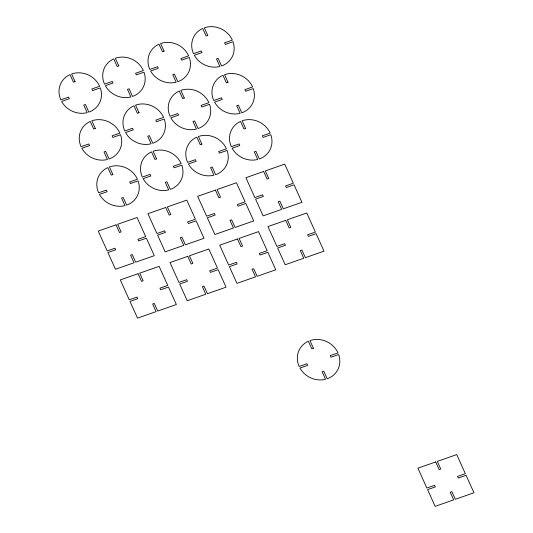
<?xml version="1.0" encoding="UTF-8"?>
<svg xmlns="http://www.w3.org/2000/svg" width="533" height="533" viewBox="0 0 533 533"><rect width="100%" height="100%" fill="white"/><g stroke="black" fill="none" stroke-linecap="round" stroke-linejoin="round"><path stroke-width="0.8" d="M118.779 65.885L117.147 66.452L113.729 58.883A21.666 19.808 29 0 0 104.528 84.121L112.296 81.409L113.016 83.015L105.321 85.7A21.666 19.808 29 0 0 130.898 96.926L127.48 89.357L129.113 88.791L132.557 96.426A21.666 19.808 29 0 0 144.017 72.175L136.321 74.867L135.595 73.268L143.364 70.549A21.666 19.808 29 0 0 115.328 58.25L118.779 65.885M75.066 81.602L73.434 82.175L70.016 74.607A21.666 19.808 29 0 0 60.815 99.844L68.584 97.126L69.31 98.732L61.608 101.423A21.666 19.808 29 0 0 87.185 112.643L83.774 105.081L85.407 104.508L88.851 112.143A21.666 19.808 29 0 0 100.304 87.898L92.609 90.59L91.883 88.984L99.651 86.266A21.666 19.808 29 0 0 71.622 73.967L75.066 81.602M207.77 35.445L206.138 36.011L202.727 28.442A21.666 19.808 29 0 0 193.519 53.68L201.287 50.968L202.014 52.574L194.312 55.259A21.666 19.808 29 0 0 219.889 66.485L216.478 58.916L218.11 58.35L221.555 65.985A21.666 19.808 29 0 0 233.008 41.734L225.312 44.426L224.586 42.827L232.355 40.108A21.666 19.808 29 0 0 204.326 27.809L207.77 35.445M164.057 51.161L162.432 51.734L159.014 44.166A21.666 19.808 29 0 0 149.813 69.403L157.581 66.685L158.301 68.291L150.606 70.982A21.666 19.808 29 0 0 176.183 82.202L172.765 74.64L174.398 74.067L177.842 81.702A21.666 19.808 29 0 0 189.302 57.457L181.6 60.149L180.88 58.543L188.649 55.825A21.666 19.808 29 0 0 160.613 43.526L164.057 51.161M139.02 112.729L137.387 113.302L133.97 105.734A21.666 19.808 29 0 0 124.769 130.971L132.537 128.253L133.263 129.859L125.561 132.55A21.666 19.808 29 0 0 151.139 143.77L147.728 136.208L149.353 135.635L152.804 143.27A21.666 19.808 29 0 0 164.257 119.026L156.562 121.717L155.836 120.112L163.604 117.393A21.666 19.808 29 0 0 135.575 105.094L139.02 112.729M95.307 128.446L93.675 129.019L90.264 121.451A21.666 19.808 29 0 0 81.063 146.688L88.824 143.97L89.551 145.576L81.855 148.267A21.666 19.808 29 0 0 107.433 159.494L104.015 151.925L105.647 151.352L109.092 158.987A21.666 19.808 29 0 0 120.551 134.742L112.849 137.434L112.13 135.828L119.892 133.117A21.666 19.808 29 0 0 91.863 120.811L95.307 128.446M228.011 82.289L226.378 82.862L222.967 75.293A21.666 19.808 29 0 0 213.766 100.53L221.528 97.812L222.254 99.418L214.559 102.109A21.666 19.808 29 0 0 240.136 113.329L236.719 105.767L238.351 105.194L241.795 112.829A21.666 19.808 29 0 0 253.255 88.585L245.553 91.276L244.834 89.671L252.595 86.952A21.666 19.808 29 0 0 224.566 74.653L228.011 82.289M184.305 98.005L182.672 98.578L179.255 91.01A21.666 19.808 29 0 0 170.054 116.247L177.822 113.536L178.542 115.135L170.846 117.826A21.666 19.808 29 0 0 196.424 129.053L193.006 121.484L194.638 120.911L198.083 128.546A21.666 19.808 29 0 0 209.542 104.301L201.847 106.993L201.121 105.387L208.889 102.676A21.666 19.808 29 0 0 180.854 90.37L184.305 98.005M156.575 158.854L154.943 159.427L151.532 151.858A21.666 19.808 29 0 0 142.331 177.096L150.093 174.384L150.819 175.983L143.124 178.675A21.666 19.808 29 0 0 168.701 189.901L165.283 182.333L166.916 181.76L170.36 189.395A21.666 19.808 29 0 0 181.82 165.15L174.118 167.842L173.398 166.236L181.16 163.524A21.666 19.808 29 0 0 153.131 151.219L156.575 158.854M112.869 174.577L111.237 175.144L107.819 167.575A21.666 19.808 29 0 0 98.618 192.813L106.387 190.101L107.106 191.707L99.411 194.392A21.666 19.808 29 0 0 124.989 205.618L121.571 198.049L123.203 197.483L126.647 205.118A21.666 19.808 29 0 0 138.107 180.867L130.412 183.559L129.686 181.96L137.454 179.241A21.666 19.808 29 0 0 109.418 166.942L112.869 174.577M245.573 128.413L243.941 128.986L240.523 121.417A21.666 19.808 29 0 0 231.322 146.655L239.09 143.943L239.81 145.542L232.115 148.234A21.666 19.808 29 0 0 257.692 159.46L254.274 151.892L255.907 151.319L259.351 158.954A21.666 19.808 29 0 0 270.811 134.709L263.115 137.401L262.389 135.795L270.158 133.083A21.666 19.808 29 0 0 242.122 120.778L245.573 128.413M201.86 144.137L200.228 144.703L196.817 137.134A21.666 19.808 29 0 0 187.609 162.372L195.378 159.66L196.104 161.266L188.402 163.951A21.666 19.808 29 0 0 213.98 175.177L210.568 167.609L212.201 167.042L215.645 174.677A21.666 19.808 29 0 0 227.098 150.426L219.403 153.118L218.677 151.519L226.445 148.8A21.666 19.808 29 0 0 198.416 136.501L201.86 144.137M263.682 171.479L245.893 177.696L254.854 197.543L262.616 194.831L263.342 196.437L255.574 199.149L263.122 215.872L281.684 209.382L278.239 201.747L279.872 201.174L283.316 208.809L301.958 202.3L294.063 184.811L286.301 187.529L285.575 185.924L293.343 183.212L284.729 164.124L265.307 170.906L268.759 178.542L267.126 179.115L263.682 171.479M116.021 224.853L98.239 231.069L107.193 250.923L114.961 248.205L115.688 249.81L107.919 252.522L115.468 269.245L134.03 262.756L130.585 255.12L132.211 254.554L135.662 262.189L154.297 255.673L146.408 238.184L138.64 240.903L137.92 239.297L145.682 236.585L137.068 217.497L117.653 224.28L121.098 231.915L119.465 232.488L116.021 224.853M165.73 207.477L147.941 213.693L156.902 233.547L164.67 230.836L165.397 232.435L157.628 235.153L165.17 251.869L183.738 245.387L180.287 237.751L181.92 237.178L185.364 244.814L204.006 238.298L196.117 220.815L188.349 223.527L187.623 221.928L195.391 219.21L186.777 200.122L167.362 206.911L170.807 214.546L169.174 215.112L165.73 207.477M215.439 190.108L197.65 196.324L206.611 216.171L214.379 213.46L215.099 215.066L207.337 217.777L214.879 234.5L233.441 228.011L229.996 220.376L231.628 219.809L235.073 227.444L253.715 220.929L245.826 203.439L238.058 206.158L237.332 204.552L245.1 201.84L236.485 182.752L217.071 189.535L220.515 197.17L218.883 197.743L215.439 190.108M285.735 220.342L267.946 226.558L276.907 246.413L284.669 243.694L285.395 245.3L277.626 248.012L285.175 264.734L303.737 258.245L300.292 250.61L301.925 250.044L305.369 257.679L324.011 251.163L316.116 233.681L308.354 236.392L307.628 234.786L315.396 232.075L306.781 212.987L287.36 219.776L290.811 227.411L289.179 227.977L285.735 220.342M138.074 273.715L120.291 279.932L129.246 299.786L137.014 297.074L137.741 298.673L129.972 301.392L137.521 318.108L156.082 311.625L152.638 303.99L154.264 303.417L157.715 311.052L176.35 304.536L168.461 287.054L160.693 289.765L159.973 288.166L167.735 285.448L159.12 266.36L139.706 273.149L143.15 280.784L141.518 281.351L138.074 273.715M187.783 256.346L169.994 262.562L178.955 282.41L186.723 279.698L187.449 281.304L179.681 284.016L187.223 300.739L205.791 294.249L202.34 286.614L203.972 286.041L207.417 293.676L226.059 287.167L218.17 269.678L210.402 272.396L209.676 270.791L217.444 268.079L208.829 248.991L189.415 255.773L192.859 263.409L191.227 263.982L187.783 256.346M237.491 238.971L219.703 245.187L228.664 265.041L236.432 262.323L237.152 263.928L229.39 266.64L236.932 283.363L255.494 276.874L252.049 269.238L253.681 268.672L257.126 276.307L275.768 269.791L267.879 252.309L260.111 255.021L259.384 253.415L267.153 250.703L258.538 231.615L239.124 238.404L242.568 246.039L240.936 246.606L237.491 238.971M313.417 348.236L311.785 348.802L308.367 341.233A21.666 19.808 29 0 0 299.166 366.471L306.935 363.759L307.661 365.358L299.959 368.05A21.666 19.808 29 0 0 325.536 379.276L322.125 371.708L323.751 371.141L327.202 378.776A21.666 19.808 29 0 0 338.655 354.525L330.96 357.217L330.233 355.611L338.002 352.899A21.666 19.808 29 0 0 309.973 340.6L313.417 348.236M435.688 461.958L417.899 468.174L426.86 488.028L434.628 485.31L435.348 486.915L427.586 489.627L435.128 506.35L453.696 499.861L450.245 492.225L451.877 491.659L455.322 499.294L473.964 492.778L466.075 475.296L458.307 478.008L457.58 476.402L465.349 473.69L456.734 454.602L437.32 461.385L440.764 469.02L439.132 469.593L435.688 461.958"/></g></svg>
